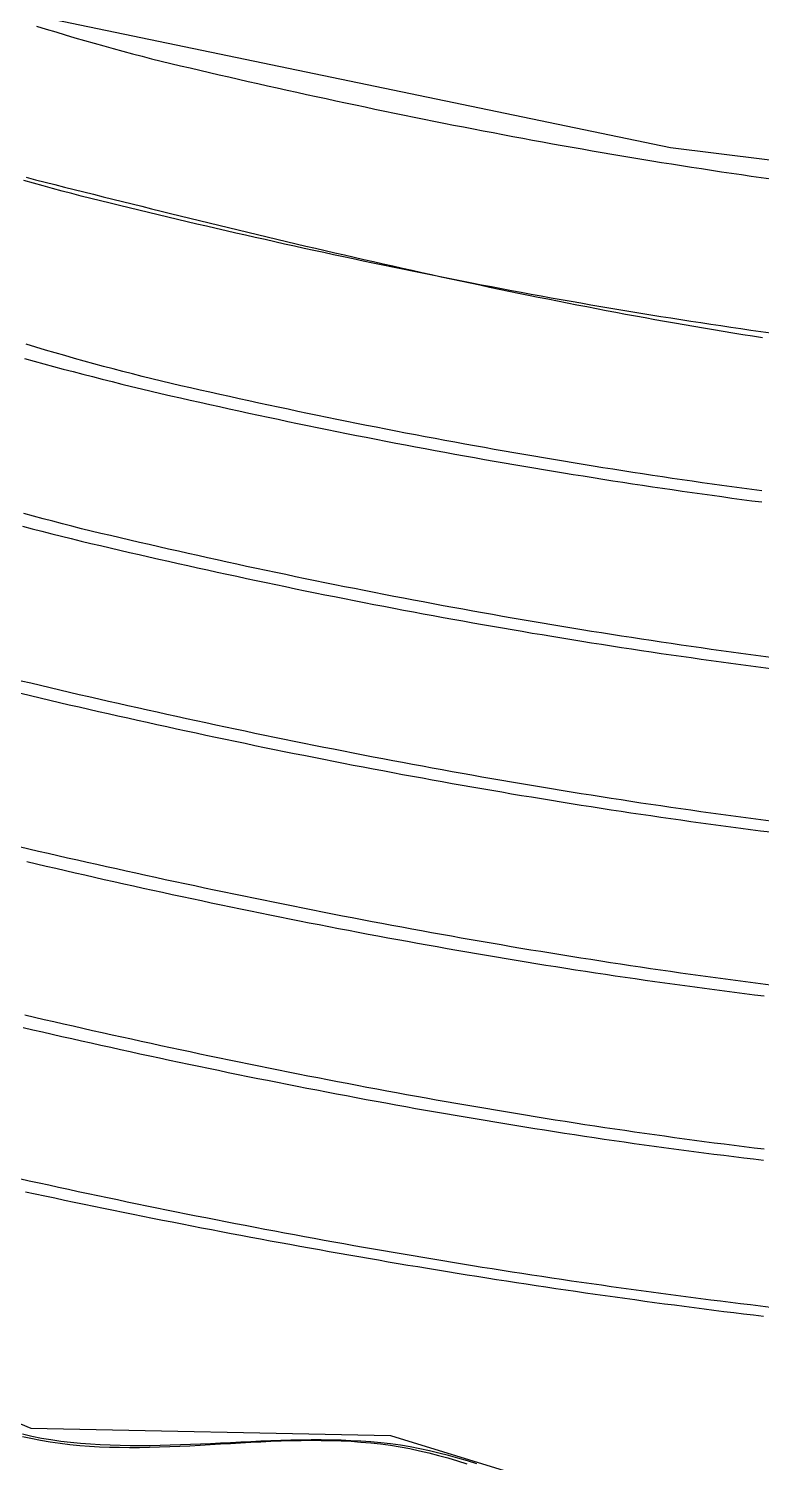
# Model space of a CAD drawing. Extents: x 0 to 1224, y 0 to 792.
# Drawn here: x 469.8 to 543.1, y 144 to 287.4 of the extents above; entities that cross this region are included whole.
import ezdxf

# ---------------------------------------------------------------- set-up
doc = ezdxf.new("R2010")
doc.units = 0
doc.layers.add('C7', color=7, linetype='CONTINUOUS')

msp = doc.modelspace()

# ---------------------------------------------------------------- linework, layer by layer
at = {"layer": 'C7'}
for points in [[(577, 270.0895), (534, 275.4244), (468, 289.1512), (429, 300)], [(470.5571, 287.6098), (471.5195, 287.3157), (472.4817, 287.0248), (473.4435, 286.7372), (474.4049, 286.4534), (475.3661, 286.1735), (476.3269, 285.898), (477.2873, 285.6271), (478.2474, 285.361), (479.2072, 285.1002), (480.1665, 284.8448), (481.1255, 284.5952), (482.084, 284.3517), (483.0422, 284.1146), (484, 283.8842), (484.9647, 283.656), (485.9303, 283.4289), (486.8968, 283.2027), (487.8643, 282.9775), (488.8325, 282.7534), (489.8017, 282.5303), (490.7716, 282.3082), (491.7424, 282.0872), (492.7141, 281.8673), (493.6865, 281.6485), (494.6597, 281.4308), (495.6338, 281.2142), (496.6086, 280.9988), (497.5841, 280.7846), (498.5604, 280.5715), (499.5375, 280.3596), (500.5153, 280.149), (501.4938, 279.9396), (502.473, 279.7314), (503.4529, 279.5245), (504.4335, 279.3188), (505.4148, 279.1145), (506.3967, 278.9115), (507.3793, 278.7098), (508.3625, 278.5094), (509.3463, 278.3104), (510.3308, 278.1128), (511.3158, 277.9166), (512.3015, 277.7218), (513.2877, 277.5284), (514.2745, 277.3364), (515.2619, 277.1459), (516.2498, 276.9569), (517.2383, 276.7694), (518.2272, 276.5834), (519.2167, 276.3989), (520.2067, 276.2159), (521.1972, 276.0345), (522.1881, 275.8547), (523.1795, 275.6765), (524.1714, 275.4998), (525.1637, 275.3248), (526.1565, 275.1514), (527.1496, 274.9797), (528.1432, 274.8097), (529.1372, 274.6413), (530.1316, 274.4746), (531.1263, 274.3097), (532.1214, 274.1465), (533.1169, 273.985), (534.1127, 273.8253), (535.1088, 273.6674), (536.1052, 273.5113), (537.102, 273.357), (538.099, 273.2045), (539.0963, 273.0539), (540.0939, 272.9051), (541.0918, 272.7582), (542.0899, 272.6132), (543.0883, 272.4702), (544.0868, 272.329)], [(469.5141, 272.4951), (470.4792, 272.2513), (471.4441, 272.0077), (472.4091, 271.7645), (473.374, 271.5215), (474.3389, 271.2789), (475.3037, 271.0366), (476.2686, 270.7947), (477.2334, 270.5532), (478.1982, 270.3121), (479.1631, 270.0715), (480.1279, 269.8314), (481.0928, 269.5918), (482.0577, 269.3527), (483.0226, 269.1142), (483.9875, 268.8763), (484.9526, 268.6389), (485.9176, 268.4022), (486.8827, 268.1662), (487.8479, 267.9308), (488.8132, 267.6962), (489.7785, 267.4623), (490.744, 267.2292), (491.7095, 266.9968), (492.6751, 266.7653), (493.6408, 266.5346), (494.6067, 266.3047), (495.5727, 266.0758), (496.5387, 265.8477), (497.505, 265.6206), (498.4714, 265.3945), (499.4379, 265.1693), (500.4046, 264.9452), (501.3714, 264.7221), (502.3384, 264.5001), (503.3056, 264.2791), (504.273, 264.0593), (505.2405, 263.8406), (506.2083, 263.6231), (507.1762, 263.4068), (508.1444, 263.1917), (509.1128, 262.9778), (510.0814, 262.7652), (511.0502, 262.5539), (512.0193, 262.3439), (512.9886, 262.1353), (513.9582, 261.928), (514.928, 261.7221), (515.8981, 261.5177), (516.8685, 261.3147), (517.8391, 261.1131), (518.8101, 260.9131), (519.7813, 260.7146), (520.7528, 260.5176), (521.7247, 260.3222), (522.6968, 260.1284), (523.6693, 259.9362), (524.6421, 259.7457), (525.6152, 259.5568), (526.5886, 259.3696), (527.5625, 259.1842), (528.5366, 259.0005), (529.5111, 258.8186), (530.486, 258.6385), (531.4613, 258.4602), (532.437, 258.2838), (533.413, 258.1092), (534.3894, 257.9366), (535.3663, 257.7658), (536.3435, 257.597), (537.3212, 257.4302), (538.2992, 257.2654), (539.2778, 257.1027), (540.2567, 256.942), (541.2361, 256.7833), (542.2159, 256.6268), (543.1962, 256.4724)], [(544.0456, 256.9058), (543.0436, 257.0451), (542.0417, 257.1865), (541.04, 257.33), (540.0385, 257.4755), (539.0372, 257.6231), (538.0361, 257.7726), (537.0352, 257.9241), (536.0345, 258.0776), (535.0341, 258.233), (534.0339, 258.3903), (533.0341, 258.5496), (532.0345, 258.7107), (531.0352, 258.8737), (530.0363, 259.0385), (529.0377, 259.2051), (528.0394, 259.3736), (527.0415, 259.5438), (526.044, 259.7158), (525.0469, 259.8896), (524.0501, 260.065), (523.0538, 260.2422), (522.0579, 260.4211), (521.0625, 260.6016), (520.0675, 260.7838), (519.0731, 260.9676), (518.0791, 261.1531), (517.0856, 261.3401), (516.0926, 261.5287), (515.1001, 261.7188), (514.1082, 261.9105), (513.1169, 262.1036), (512.1261, 262.2983), (511.1359, 262.4945), (510.1464, 262.6921), (509.1574, 262.8911), (508.1691, 263.0916), (507.1814, 263.2934), (506.1943, 263.4967), (505.208, 263.7013), (504.2223, 263.9072), (503.2374, 264.1144), (502.2531, 264.323), (501.2696, 264.5328), (500.2868, 264.7439), (499.3048, 264.9562), (498.3235, 265.1698), (497.343, 265.3845), (496.3634, 265.6005), (495.3845, 265.8176), (494.4065, 266.0358), (493.4293, 266.2552), (492.453, 266.4757), (491.4775, 266.6972), (490.5029, 266.9199), (489.5293, 267.1436), (488.5565, 267.3683), (487.5847, 267.594), (486.6138, 267.8207), (485.6438, 268.0483), (484.6748, 268.277), (483.7068, 268.5065), (482.7398, 268.737), (481.7739, 268.9684), (480.8089, 269.2006), (479.845, 269.4337), (478.8821, 269.6676), (477.9203, 269.9023), (476.9596, 270.1378), (476, 270.3742), (475.0446, 270.6131), (474.0889, 270.8585), (473.1327, 271.1099), (472.1763, 271.367), (471.2194, 271.6296), (470.2622, 271.8974), (469.3046, 272.17)], [(543.131, 241.1283), (542.1362, 241.2612), (541.1416, 241.3957), (540.1473, 241.5319), (539.1532, 241.6697), (538.1593, 241.8091), (537.1657, 241.9501), (536.1724, 242.0927), (535.1793, 242.2369), (534.1865, 242.3827), (533.194, 242.5301), (532.2017, 242.6791), (531.2097, 242.8298), (530.218, 242.982), (529.2266, 243.1357), (528.2355, 243.2911), (527.2446, 243.4481), (526.2541, 243.6066), (525.2639, 243.7667), (524.2741, 243.9284), (523.2845, 244.0916), (522.2953, 244.2565), (521.3064, 244.4228), (520.3178, 244.5908), (519.3296, 244.7603), (518.3418, 244.9313), (517.3542, 245.1039), (516.3671, 245.2781), (515.3803, 245.4538), (514.3939, 245.631), (513.4079, 245.8098), (512.4222, 245.9901), (511.4369, 246.172), (510.4521, 246.3554), (509.4676, 246.5403), (508.4835, 246.7267), (507.4998, 246.9147), (506.5166, 247.1042), (505.5337, 247.2952), (504.5513, 247.4877), (503.5693, 247.6817), (502.5878, 247.8772), (501.6067, 248.0743), (500.626, 248.2728), (499.6458, 248.4728), (498.666, 248.6744), (497.6867, 248.8774), (496.7078, 249.0819), (495.7295, 249.2879), (494.7516, 249.4954), (493.7742, 249.7043), (492.7972, 249.9148), (491.8208, 250.1267), (490.8449, 250.3401), (489.8694, 250.5549), (488.8945, 250.7713), (487.9201, 250.989), (486.9462, 251.2083), (485.9728, 251.429), (485, 251.6512), (484.0345, 251.8752), (483.0688, 252.1048), (482.1028, 252.3396), (481.1365, 252.5797), (480.17, 252.8246), (479.2031, 253.0743), (478.236, 253.3286), (477.2687, 253.5872), (476.3011, 253.85), (475.3333, 254.1167), (474.3652, 254.3872), (473.3969, 254.6613), (472.4283, 254.9388), (471.4595, 255.2194), (470.4905, 255.5031), (469.5213, 255.7895)], [(469.3516, 254.3656), (470.3237, 254.1003), (471.2964, 253.837), (472.2696, 253.5759), (473.2434, 253.3171), (474.2178, 253.0607), (475.1928, 252.8068), (476.1685, 252.5555), (477.1448, 252.307), (478.1218, 252.0612), (479.0996, 251.8183), (480.0781, 251.5785), (481.0573, 251.3417), (482.0374, 251.1082), (483.0182, 250.878), (484, 250.6512), (484.9735, 250.4288), (485.9475, 250.208), (486.9221, 249.9887), (487.8971, 249.7708), (488.8726, 249.5545), (489.8486, 249.3396), (490.8251, 249.1263), (491.802, 248.9144), (492.7794, 248.7041), (493.7572, 248.4952), (494.7355, 248.2879), (495.7143, 248.082), (496.6935, 247.8777), (497.6731, 247.6749), (498.6532, 247.4736), (499.6337, 247.2738), (500.6147, 247.0755), (501.596, 246.8788), (502.5778, 246.6836), (503.56, 246.4899), (504.5425, 246.2977), (505.5255, 246.1071), (506.5089, 245.918), (507.4927, 245.7304), (508.4769, 245.5444), (509.4614, 245.3599), (510.4463, 245.177), (511.4316, 244.9956), (512.4173, 244.8158), (513.4033, 244.6375), (514.3897, 244.4607), (515.3765, 244.2856), (516.3635, 244.1119), (517.351, 243.9399), (518.3388, 243.7694), (519.3269, 243.6004), (520.3153, 243.433), (521.3041, 243.2672), (522.2931, 243.103), (523.2825, 242.9403), (524.2722, 242.7792), (525.2623, 242.6197), (526.2526, 242.4618), (527.2432, 242.3054), (528.2341, 242.1507), (529.2253, 241.9975), (530.2167, 241.8459), (531.2085, 241.6959), (532.2005, 241.5475), (533.1928, 241.4007), (534.1853, 241.2555), (535.1781, 241.1119), (536.1712, 240.9699), (537.1645, 240.8295), (538.158, 240.6907), (539.1518, 240.5535), (540.1458, 240.4179), (541.1401, 240.284), (542.1345, 240.1516), (543.1292, 240.0209)], [(544.0522, 224.4713), (543.0534, 224.6021), (542.0549, 224.7347), (541.0565, 224.8689), (540.0584, 225.0049), (539.0605, 225.1425), (538.0628, 225.2818), (537.0654, 225.4228), (536.0682, 225.5654), (535.0713, 225.7097), (534.0746, 225.8557), (533.0783, 226.0033), (532.0821, 226.1525), (531.0863, 226.3034), (530.0908, 226.4559), (529.0956, 226.61), (528.1007, 226.7657), (527.1061, 226.923), (526.1118, 227.0818), (525.1179, 227.2423), (524.1244, 227.4043), (523.1311, 227.5679), (522.1383, 227.7331), (521.1458, 227.8998), (520.1537, 228.0681), (519.162, 228.2379), (518.1707, 228.4092), (517.1797, 228.582), (516.1892, 228.7564), (515.1991, 228.9323), (514.2095, 229.1096), (513.2202, 229.2885), (512.2315, 229.4688), (511.2431, 229.6506), (510.2553, 229.8339), (509.2679, 230.0186), (508.2809, 230.2048), (507.2945, 230.3924), (506.3086, 230.5815), (505.3231, 230.772), (504.3382, 230.9639), (503.3538, 231.1573), (502.3699, 231.352), (501.3865, 231.5482), (500.4037, 231.7457), (499.4214, 231.9446), (498.4397, 232.1449), (497.4586, 232.3466), (496.478, 232.5496), (495.498, 232.754), (494.5186, 232.9597), (493.5398, 233.1667), (492.5617, 233.3751), (491.5841, 233.5848), (490.6071, 233.7959), (489.6308, 234.0082), (488.6551, 234.2218), (487.6801, 234.4368), (486.7058, 234.653), (485.732, 234.8705), (484.759, 235.0892), (483.7867, 235.3093), (482.815, 235.5306), (481.844, 235.7531), (480.8738, 235.9768), (479.9042, 236.2018), (478.9354, 236.4281), (477.9673, 236.6555), (477, 236.8842), (476.0388, 237.1149), (475.0771, 237.3513), (474.1148, 237.5931), (473.1519, 237.8403), (472.1885, 238.0925), (471.2246, 238.3495), (470.2602, 238.6112), (469.2953, 238.8772)], [(469.1594, 237.592), (470.1345, 237.3387), (471.1103, 237.0883), (472.0868, 236.8409), (473.064, 236.5967), (474.0419, 236.3558), (475.0205, 236.1182), (476, 235.8842), (476.9682, 235.6553), (477.9371, 235.4277), (478.9067, 235.2014), (479.8769, 234.9763), (480.8479, 234.7525), (481.8195, 234.53), (482.7918, 234.3087), (483.7647, 234.0888), (484.7383, 233.8701), (485.7125, 233.6527), (486.6874, 233.4367), (487.6629, 233.2219), (488.639, 233.0085), (489.6157, 232.7964), (490.593, 232.5857), (491.5709, 232.3762), (492.5494, 232.1682), (493.5284, 231.9615), (494.508, 231.7561), (495.4882, 231.5521), (496.469, 231.3495), (497.4503, 231.1483), (498.4321, 230.9485), (499.4145, 230.7501), (500.3974, 230.553), (501.3808, 230.3574), (502.3647, 230.1632), (503.3491, 229.9704), (504.3341, 229.7791), (505.3195, 229.5892), (506.3054, 229.4007), (507.2917, 229.2137), (508.2785, 229.0281), (509.2658, 228.844), (510.2535, 228.6614), (511.2417, 228.4803), (512.2303, 228.3006), (513.2194, 228.1225), (514.2088, 227.9458), (515.1987, 227.7706), (516.1889, 227.597), (517.1796, 227.4249), (518.1707, 227.2543), (519.1621, 227.0852), (520.1539, 226.9177), (521.1461, 226.7517), (522.1386, 226.5872), (523.1315, 226.4244), (524.1247, 226.2631), (525.1183, 226.1033), (526.1122, 225.9452), (527.1064, 225.7886), (528.101, 225.6337), (529.0958, 225.4803), (530.0909, 225.3285), (531.0864, 225.1784), (532.0821, 225.0299), (533.0781, 224.883), (534.0743, 224.7377), (535.0708, 224.5941), (536.0676, 224.4521), (537.0646, 224.3118), (538.0619, 224.1732), (539.0593, 224.0362), (540.057, 223.9009), (541.055, 223.7673), (542.0531, 223.6353), (543.0514, 223.5051), (544.0499, 223.3765)], [(469, 220.8842), (469.9683, 220.6552), (470.9372, 220.4272), (471.9069, 220.2002), (472.8772, 219.9742), (473.8482, 219.7492), (474.8198, 219.5253), (475.7921, 219.3024), (476.765, 219.0806), (477.7385, 218.8598), (478.7126, 218.6402), (479.6874, 218.4216), (480.6627, 218.2041), (481.6387, 217.9876), (482.6152, 217.7724), (483.5924, 217.5582), (484.5701, 217.3452), (485.5484, 217.1333), (486.5272, 216.9225), (487.5066, 216.713), (488.4866, 216.5046), (489.4671, 216.2974), (490.4481, 216.0914), (491.4297, 215.8866), (492.4117, 215.683), (493.3943, 215.4806), (494.3774, 215.2795), (495.361, 215.0796), (496.3451, 214.881), (497.3297, 214.6836), (498.3148, 214.4875), (499.3003, 214.2927), (500.2863, 214.0992), (501.2727, 213.907), (502.2596, 213.7161), (503.247, 213.5266), (504.2348, 213.3384), (505.223, 213.1515), (506.2116, 212.966), (507.2007, 212.7818), (508.1901, 212.5991), (509.18, 212.4177), (510.1702, 212.2377), (511.1609, 212.0591), (512.1519, 211.882), (513.1433, 211.7062), (514.135, 211.5319), (515.1272, 211.3591), (516.1196, 211.1877), (517.1124, 211.0178), (518.1056, 210.8493), (519.0991, 210.6824), (520.0929, 210.5169), (521.087, 210.353), (522.0814, 210.1905), (523.0762, 210.0296), (524.0712, 209.8703), (525.0665, 209.7124), (526.0621, 209.5562), (527.058, 209.4015), (528.0541, 209.2484), (529.0505, 209.0969), (530.0471, 208.947), (531.044, 208.7986), (532.0412, 208.652), (533.0385, 208.5069), (534.0361, 208.3635), (535.0339, 208.2217), (536.032, 208.0816), (537.0302, 207.9432), (538.0286, 207.8064), (539.0272, 207.6713), (540.026, 207.5379), (541.025, 207.4063), (542.0241, 207.2763), (543.0234, 207.1481), (544.0228, 207.0217)], [(544.0268, 208.1069), (543.0271, 208.2357), (542.0275, 208.3662), (541.0281, 208.4984), (540.0289, 208.6324), (539.0299, 208.7681), (538.031, 208.9055), (537.0323, 209.0446), (536.0339, 209.1853), (535.0356, 209.3278), (534.0376, 209.4719), (533.0397, 209.6177), (532.0422, 209.7651), (531.0448, 209.9141), (530.0477, 210.0648), (529.0509, 210.2171), (528.0543, 210.3709), (527.058, 210.5264), (526.062, 210.6834), (525.0663, 210.842), (524.0708, 211.0022), (523.0757, 211.1639), (522.0809, 211.3271), (521.0863, 211.4918), (520.0922, 211.6581), (519.0983, 211.8259), (518.1048, 211.9951), (517.1116, 212.1658), (516.1188, 212.338), (515.1264, 212.5117), (514.1343, 212.6868), (513.1426, 212.8633), (512.1513, 213.0413), (511.1604, 213.2206), (510.1699, 213.4014), (509.1798, 213.5836), (508.1901, 213.7671), (507.2008, 213.952), (506.212, 214.1383), (505.2236, 214.3259), (504.2357, 214.5148), (503.2482, 214.7051), (502.2612, 214.8967), (501.2746, 215.0895), (500.2886, 215.2837), (499.303, 215.4792), (498.3179, 215.6759), (497.3333, 215.8739), (496.3492, 216.0731), (495.3657, 216.2736), (494.3826, 216.4753), (493.4001, 216.6782), (492.4182, 216.8823), (491.4368, 217.0876), (490.4559, 217.2941), (489.4756, 217.5018), (488.4959, 217.7106), (487.5168, 217.9206), (486.5382, 218.1317), (485.5603, 218.3439), (484.5829, 218.5573), (483.6061, 218.7717), (482.63, 218.9873), (481.6545, 219.2039), (480.6796, 219.4216), (479.7054, 219.6404), (478.7318, 219.8602), (477.7589, 220.0811), (476.7866, 220.303), (475.815, 220.5259), (474.8441, 220.7498), (473.8739, 220.9747), (472.9043, 221.2006), (471.9355, 221.4275), (470.9674, 221.6554), (470, 221.8842), (469.0409, 222.1145)], [(544.0065, 191.7108), (543.0058, 191.8369), (542.0053, 191.9649), (541.0048, 192.0946), (540.0045, 192.2262), (539.0043, 192.3595), (538.0043, 192.4947), (537.0044, 192.6315), (536.0047, 192.7702), (535.0051, 192.9105), (534.0057, 193.0526), (533.0065, 193.1964), (532.0075, 193.3418), (531.0087, 193.489), (530.0101, 193.6378), (529.0118, 193.7882), (528.0136, 193.9403), (527.0157, 194.094), (526.018, 194.2493), (525.0205, 194.4062), (524.0233, 194.5647), (523.0264, 194.7247), (522.0297, 194.8863), (521.0333, 195.0494), (520.0372, 195.214), (519.0413, 195.3802), (518.0458, 195.5478), (517.0506, 195.7169), (516.0557, 195.8875), (515.0611, 196.0595), (514.0668, 196.233), (513.0728, 196.4079), (512.0792, 196.5842), (511.086, 196.7619), (510.0931, 196.9409), (509.1006, 197.1214), (508.1084, 197.3031), (507.1166, 197.4863), (506.1252, 197.6707), (505.1342, 197.8565), (504.1436, 198.0435), (503.1534, 198.2318), (502.1637, 198.4215), (501.1743, 198.6123), (500.1854, 198.8044), (499.1969, 198.9977), (498.2089, 199.1923), (497.2213, 199.388), (496.2342, 199.5849), (495.2475, 199.783), (494.2613, 199.9822), (493.2756, 200.1826), (492.2904, 200.3841), (491.3057, 200.5867), (490.3215, 200.7905), (489.3379, 200.9953), (488.3547, 201.2012), (487.3721, 201.4081), (486.39, 201.6161), (485.4084, 201.8251), (484.4274, 202.0351), (483.447, 202.2461), (482.4671, 202.4581), (481.4878, 202.6711), (480.5091, 202.8851), (479.5309, 203.1), (478.5534, 203.3158), (477.5765, 203.5325), (476.6001, 203.7502), (475.6244, 203.9687), (474.6493, 204.1881), (473.6749, 204.4084), (472.7011, 204.6295), (471.7279, 204.8514), (470.7554, 205.0742), (469.7836, 205.2978), (468.8124, 205.5221)], [(469.6079, 204.0588), (470.5728, 203.8326), (471.5384, 203.6074), (472.5047, 203.3832), (473.4717, 203.16), (474.4395, 202.9379), (475.4079, 202.7168), (476.3769, 202.4968), (477.3467, 202.2778), (478.317, 202.0599), (479.2881, 201.8432), (480.2598, 201.6275), (481.2321, 201.413), (482.205, 201.1995), (483.1785, 200.9872), (484.1527, 200.7761), (485.1274, 200.5661), (486.1027, 200.3573), (487.0786, 200.1497), (488.0551, 199.9433), (489.0322, 199.7381), (490.0098, 199.5341), (490.9879, 199.3313), (491.9666, 199.1297), (492.9458, 198.9294), (493.9255, 198.7304), (494.9058, 198.5326), (495.8865, 198.3361), (496.8678, 198.1409), (497.8495, 197.947), (498.8317, 197.7544), (499.8144, 197.5632), (500.7975, 197.3733), (501.7811, 197.1847), (502.7652, 196.9975), (503.7497, 196.8116), (504.7346, 196.6271), (505.7199, 196.4441), (506.7056, 196.2624), (507.6918, 196.0821), (508.6783, 195.9033), (509.6652, 195.7258), (510.6525, 195.5499), (511.6402, 195.3754), (512.6282, 195.2023), (513.6166, 195.0307), (514.6053, 194.8607), (515.5944, 194.6921), (516.5838, 194.525), (517.5735, 194.3594), (518.5635, 194.1954), (519.5538, 194.0329), (520.5445, 193.872), (521.5354, 193.7127), (522.5265, 193.5549), (523.518, 193.3987), (524.5097, 193.2441), (525.5017, 193.0911), (526.4939, 192.9397), (527.4863, 192.79), (528.479, 192.6419), (529.4718, 192.4954), (530.4649, 192.3506), (531.4582, 192.2075), (532.4517, 192.0661), (533.4454, 191.9264), (534.4392, 191.7883), (535.4332, 191.652), (536.4274, 191.5174), (537.4217, 191.3846), (538.4162, 191.2535), (539.4108, 191.1242), (540.4055, 190.9966), (541.4003, 190.8709), (542.3953, 190.7469), (543.3903, 190.6247)], [(543.3631, 175.2876), (542.3667, 175.4085), (541.3704, 175.5313), (540.3742, 175.656), (539.378, 175.7826), (538.3818, 175.9111), (537.3858, 176.0414), (536.3898, 176.1735), (535.394, 176.3075), (534.3982, 176.4433), (533.4026, 176.5809), (532.4071, 176.7203), (531.4117, 176.8615), (530.4165, 177.0044), (529.4214, 177.1491), (528.4265, 177.2955), (527.4317, 177.4436), (526.4372, 177.5934), (525.4428, 177.7448), (524.4486, 177.898), (523.4547, 178.0528), (522.4609, 178.2093), (521.4674, 178.3673), (520.4741, 178.527), (519.4811, 178.6883), (518.4884, 178.8512), (517.4959, 179.0156), (516.5036, 179.1816), (515.5117, 179.3491), (514.52, 179.5182), (513.5287, 179.6887), (512.5376, 179.8608), (511.5469, 180.0343), (510.5566, 180.2093), (509.5665, 180.3858), (508.5768, 180.5637), (507.5875, 180.743), (506.5985, 180.9237), (505.6099, 181.1059), (504.6217, 181.2894), (503.6339, 181.4742), (502.6465, 181.6604), (501.6596, 181.848), (500.673, 182.0369), (499.6869, 182.2271), (498.7012, 182.4185), (497.716, 182.6113), (496.7312, 182.8053), (495.7469, 183.0006), (494.7631, 183.1971), (493.7798, 183.3948), (492.7969, 183.5938), (491.8146, 183.7939), (490.8328, 183.9952), (489.8515, 184.1977), (488.8708, 184.4013), (487.8906, 184.606), (486.911, 184.8119), (485.9319, 185.0189), (484.9534, 185.2269), (483.9755, 185.4361), (482.9981, 185.6463), (482.0214, 185.8575), (481.0453, 186.0698), (480.0698, 186.2831), (479.0949, 186.4974), (478.1207, 186.7127), (477.1471, 186.929), (476.1742, 187.1462), (475.202, 187.3644), (474.2304, 187.5835), (473.2595, 187.8035), (472.2893, 188.0244), (471.3198, 188.2462), (470.351, 188.4689), (469.383, 188.6924)], [(469.2231, 187.4673), (470.1942, 187.2432), (471.1659, 187.02), (472.1383, 186.7977), (473.1114, 186.5765), (474.0851, 186.3563), (475.0594, 186.1371), (476.0343, 185.9189), (477.0099, 185.7017), (477.9861, 185.4856), (478.9628, 185.2706), (479.9402, 185.0566), (480.9181, 184.8437), (481.8966, 184.632), (482.8757, 184.4213), (483.8553, 184.2118), (484.8355, 184.0034), (485.8162, 183.7962), (486.7974, 183.5902), (487.7792, 183.3853), (488.7615, 183.1816), (489.7442, 182.9792), (490.7275, 182.7779), (491.7112, 182.5779), (492.6955, 182.3792), (493.6802, 182.1817), (494.6653, 181.9854), (495.6509, 181.7905), (496.637, 181.5968), (497.6234, 181.4045), (498.6103, 181.2135), (499.5977, 181.0238), (500.5854, 180.8354), (501.5735, 180.6485), (502.562, 180.4629), (503.5509, 180.2787), (504.5402, 180.0959), (505.5298, 179.9145), (506.5198, 179.7345), (507.5101, 179.556), (508.5008, 179.3789), (509.4918, 179.2033), (510.4831, 179.0292), (511.4748, 178.8566), (512.4667, 178.6854), (513.4589, 178.5158), (514.4515, 178.3477), (515.4442, 178.1812), (516.4373, 178.0162), (517.4306, 177.8528), (518.4242, 177.6909), (519.418, 177.5307), (520.4121, 177.3721), (521.4064, 177.2151), (522.4009, 177.0597), (523.3956, 176.906), (524.3905, 176.7539), (525.3856, 176.6035), (526.3808, 176.4548), (527.3763, 176.3077), (528.3719, 176.1624), (529.3677, 176.0188), (530.3636, 175.877), (531.3596, 175.7369), (532.3558, 175.5986), (533.3521, 175.462), (534.3486, 175.3272), (535.3451, 175.1943), (536.3417, 175.0631), (537.3384, 174.9338), (538.3352, 174.8063), (539.3321, 174.6806), (540.329, 174.5569), (541.3259, 174.435), (542.323, 174.315), (543.32, 174.1969)], [(544.001, 159.4742), (543.0045, 159.5925), (542.0081, 159.7122), (541.0119, 159.8333), (540.0159, 159.9559), (539.02, 160.08), (538.0243, 160.2054), (537.0287, 160.3323), (536.0333, 160.4607), (535.0381, 160.5904), (534.043, 160.7216), (533.0482, 160.8541), (532.0535, 160.9881), (531.0589, 161.1235), (530.0646, 161.2603), (529.0704, 161.3985), (528.0765, 161.5381), (527.0827, 161.6791), (526.0891, 161.8215), (525.0957, 161.9652), (524.1025, 162.1104), (523.1094, 162.2569), (522.1166, 162.4048), (521.124, 162.554), (520.1316, 162.7046), (519.1394, 162.8566), (518.1474, 163.01), (517.1556, 163.1647), (516.164, 163.3207), (515.1727, 163.4781), (514.1815, 163.6369), (513.1906, 163.7969), (512.1999, 163.9584), (511.2094, 164.1211), (510.2192, 164.2852), (509.2291, 164.4506), (508.2394, 164.6173), (507.2498, 164.7854), (506.2605, 164.9547), (505.2714, 165.1254), (504.2826, 165.2974), (503.294, 165.4706), (502.3056, 165.6452), (501.3175, 165.8211), (500.3297, 165.9983), (499.3421, 166.1767), (498.3547, 166.3564), (497.3676, 166.5375), (496.3808, 166.7198), (495.3943, 166.9033), (494.408, 167.0882), (493.4219, 167.2743), (492.4362, 167.4616), (491.4507, 167.6503), (490.4654, 167.8401), (489.4805, 168.0313), (488.4958, 168.2236), (487.5115, 168.4173), (486.5274, 168.6121), (485.5435, 168.8082), (484.56, 169.0056), (483.5768, 169.2041), (482.5938, 169.4039), (481.6112, 169.6049), (480.6288, 169.8071), (479.6468, 170.0106), (478.665, 170.2152), (477.6836, 170.4211), (476.7024, 170.6281), (475.7216, 170.8364), (474.7411, 171.0458), (473.7609, 171.2565), (472.781, 171.4683), (471.8014, 171.6813), (470.8222, 171.8955), (469.8432, 172.1109), (468.8646, 172.3274)], [(469.4568, 171.0369), (470.4345, 170.8281), (471.4124, 170.6204), (472.3905, 170.4137), (473.3689, 170.2081), (474.3474, 170.0035), (475.3261, 169.8), (476.305, 169.5975), (477.2841, 169.3962), (478.2634, 169.1959), (479.2429, 168.9966), (480.2227, 168.7985), (481.2026, 168.6015), (482.1827, 168.4055), (483.1629, 168.2107), (484.1434, 168.0169), (485.1241, 167.8243), (486.105, 167.6328), (487.086, 167.4424), (488.0673, 167.2531), (489.0487, 167.065), (490.0304, 166.8779), (491.0122, 166.6921), (491.9942, 166.5073), (492.9764, 166.3237), (493.9588, 166.1413), (494.9414, 165.96), (495.9241, 165.7799), (496.9071, 165.601), (497.8902, 165.4232), (498.8735, 165.2466), (499.857, 165.0712), (500.8407, 164.8969), (501.8246, 164.7239), (502.8086, 164.552), (503.7928, 164.3814), (504.7772, 164.212), (505.7618, 164.0437), (506.7466, 163.8767), (507.7315, 163.7109), (508.7166, 163.5463), (509.7019, 163.383), (510.6873, 163.2209), (511.673, 163.06), (512.6588, 162.9003), (513.6448, 162.742), (514.6309, 162.5848), (515.6173, 162.4289), (516.6038, 162.2743), (517.5904, 162.121), (518.5773, 161.9689), (519.5643, 161.8181), (520.5515, 161.6686), (521.5388, 161.5204), (522.5263, 161.3734), (523.514, 161.2278), (524.5018, 161.0834), (525.4898, 160.9404), (526.478, 160.7986), (527.4663, 160.6582), (528.4548, 160.5191), (529.4435, 160.3813), (530.4323, 160.2449), (531.4213, 160.1098), (532.4105, 159.976), (533.3998, 159.8436), (534.3892, 159.7125), (535.3788, 159.5827), (536.3686, 159.4544), (537.3585, 159.3274), (538.3486, 159.2017), (539.3389, 159.0774), (540.3293, 158.9545), (541.3198, 158.833), (542.3105, 158.7129), (543.3014, 158.5941)], [(437, 161.2114), (470, 147.3897), (506, 146.6744), (540, 136.1883)], [(469.1533, 146.5763), (470, 146.3896), (470.9683, 146.1977), (471.9414, 146.0318), (472.9191, 145.8905), (473.9011, 145.7724), (474.8871, 145.676), (475.8769, 145.6), (476.8701, 145.5428), (477.8665, 145.5031), (478.8659, 145.4794), (479.868, 145.4703), (480.8724, 145.4743), (481.879, 145.4902), (482.8875, 145.5163), (483.8976, 145.5514), (484.9089, 145.5939), (485.9214, 145.6425), (486.9346, 145.6957), (487.9483, 145.752), (488.9623, 145.8101), (489.9763, 145.8686), (490.99, 145.926), (492.0031, 145.9808), (493.0153, 146.0317), (494.0265, 146.0773), (495.0363, 146.116), (496.0445, 146.1465), (497.0508, 146.1674), (498.0549, 146.1771), (499.0565, 146.1744), (500.0555, 146.1577), (501.0514, 146.1257), (502.0441, 146.0769), (503.0333, 146.0099), (504.0186, 145.9232), (505, 145.8155), (505.9749, 145.6838), (506.9451, 145.5269), (507.9107, 145.3462), (508.8719, 145.1431), (509.8292, 144.9191), (510.7827, 144.6754), (511.7328, 144.4137), (512.6796, 144.1352), (513.6236, 143.8414)], [(514.6202, 143.8119), (513.6771, 144.1109), (512.731, 144.3944), (511.7816, 144.6607), (510.8286, 144.9085), (509.8717, 145.1361), (508.9107, 145.3421), (507.9453, 145.525), (506.9751, 145.6833), (506, 145.8155), (505.0109, 145.9251), (504.0197, 146.0152), (503.0263, 146.0871), (502.031, 146.142), (501.034, 146.1812), (500.0352, 146.206), (499.035, 146.2176), (498.0334, 146.2174), (497.0306, 146.2066), (496.0268, 146.1864), (495.0221, 146.1582), (494.0165, 146.1232), (493.0104, 146.0827), (492.0038, 146.038), (490.9969, 145.9902), (489.9898, 145.9408), (488.9827, 145.891), (487.9757, 145.842), (486.9689, 145.7952), (485.9626, 145.7517), (484.9568, 145.7129), (483.9518, 145.6801), (482.9476, 145.6545), (481.9444, 145.6373), (480.9423, 145.63), (479.9416, 145.6336), (478.9423, 145.6496), (477.9446, 145.6791), (476.9486, 145.7235), (475.9545, 145.7841), (474.9624, 145.862), (473.9726, 145.9586), (472.985, 146.0751), (472, 146.2129), (471.0542, 146.3735), (470.1076, 146.5683), (469.1604, 146.7951)]]:
    msp.add_lwpolyline(points, dxfattribs=at)

doc.saveas('drawing.dxf')
